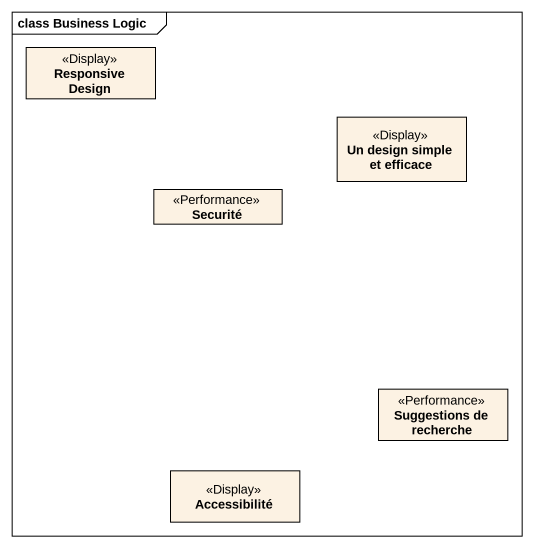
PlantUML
@startuml
mainframe class Business Logic
hide circle
hide empty members
class "Responsive Design" as Responsive_Design <<Display>>
class "Un design simple et efficace" as Un_design_simple_et_efficace <<Display>>
class Securité <<Performance>>
class "Suggestions de recherche" as Suggestions_de_recherche <<Performance>>
class Accessibilité <<Display>>
@enduml
